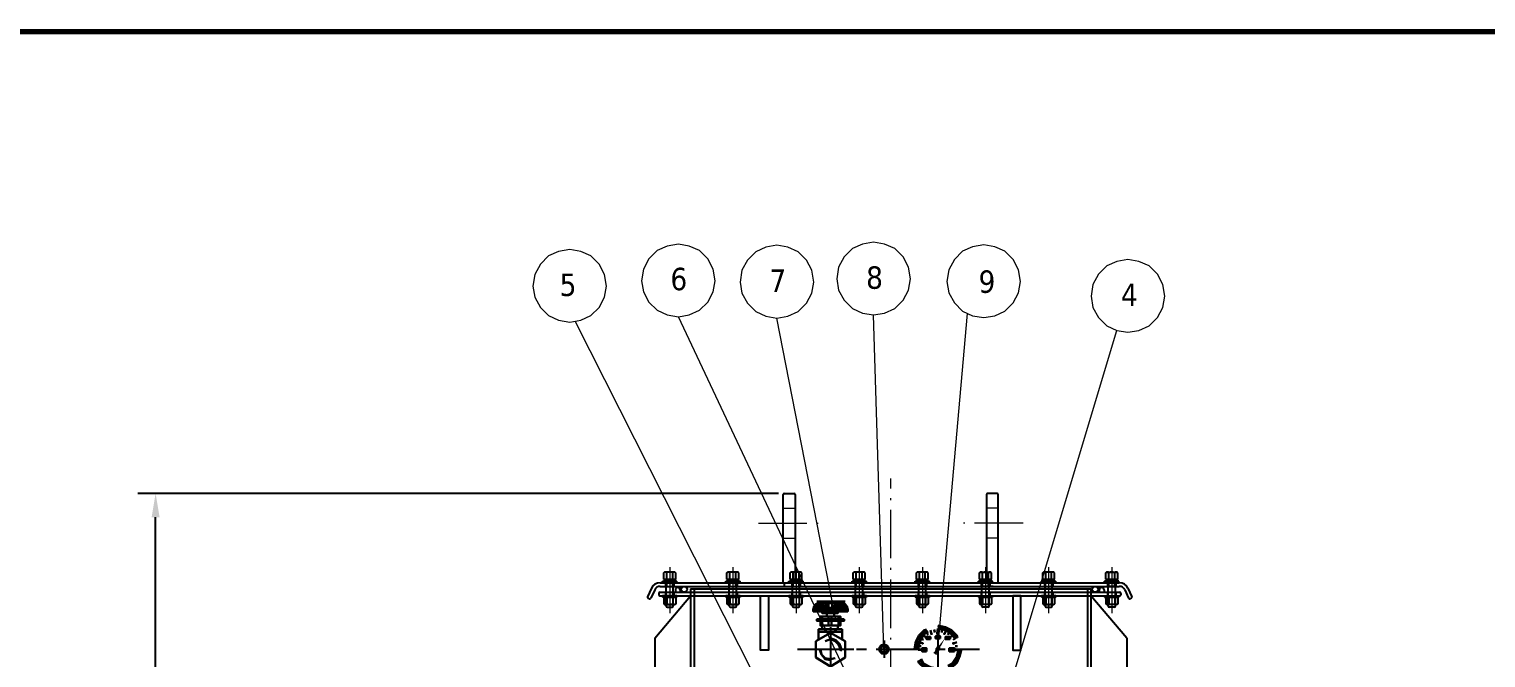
# Model space of a CAD drawing. Header units: millimetres. Extents: x 58520 to 122350, y -311274 to -166540.
# Drawn here: x 62774 to 65219, y -167837 to -166782 of the extents above; entities that cross this region are included whole.
import ezdxf

# ---------------------------------------------------------------- set-up
doc = ezdxf.new("R2010")
doc.units = ezdxf.units.MM
doc.header["$LTSCALE"] = 13
for name, pattern in [('4 点画线', [9, 6.25, -1.25, 0.25, -1.25]), ('ACAD_ISO03W100', [1.18, 0.47, -0.71]), ('CENTERX2', [101.6, 63.5, -12.7, 12.7, -12.7])]:
    doc.linetypes.add(name, pattern=pattern)
for name, color, linetype in [('1', 4, 'Continuous'), ('2', 3, 'Continuous'), ('粗实线', 4, 'Continuous')]:
    doc.layers.add(name, color=color, linetype=linetype)
doc.layers.add('标注、文本', color=3, linetype='Continuous', lineweight=25)
doc.layers.add('铁心', color=3, linetype='Continuous', lineweight=0)
doc.styles.get("Standard").update_dxf_attribs({"font": 'gbenor.shx', "bigfont": 'gbcbig.shx'})
doc.styles.add('Tahoma$001', font='tahoma.ttf', dxfattribs={"height": 2.159784})
doc.dimstyles.new('1-15', dxfattribs={"dimscale": 20, "dimtxt": 3.5, "dimasz": 2, "dimexe": 1.5, "dimexo": 0.5, "dimgap": 0.5, "dimtad": 1, "dimtoh": 1, "dimdec": 1, "dimdsep": 46, "dimtxsty": 'Standard', "dimcen": 2.5, "dimclrd": 3, "dimclre": 3, "dimclrt": 3, "dimadec": 0, "dimazin": 2, "dimtfac": 1, "dimtdec": 1, "dimtmove": 0, "dimatfit": 2, "dimfxl": 1, "dimarcsym": 0})

# ---------------------------------------------------------------- blocks, each defined once
blk = doc.blocks.new('A$C27D37FBA')
at = {"layer": '1', "color": 1, "linetype": 'CENTERX2', "lineweight": -3, "ltscale": 0.1}
for p, q in [((43.3, 74.3), (43.3, 0)), ((0, 37.2), (86.6, 37.2))]:
    blk.add_line(p, q, dxfattribs=at)
at = {"layer": '粗实线', "lineweight": 30}
for points in [[(72.3, 103.5), (72.3, 100.4), (14.3, 100.4), (14.3, 103.5)], [(61.6, 103.5), (72.3, 103.5), (72.3, 100.4), (14.3, 100.4), (14.3, 103.5), (25, 103.5)], [(21.9, 114.1), (18.9, 112.6), (15.8, 109.6)], [(21.9, 112.6), (18.9, 111.1), (15.8, 109.6)], [(21.9, 111.1), (20.4, 109.6), (18.9, 108)], [(21.9, 109.6), (20.4, 109.6), (18.9, 108)], [(34.1, 114.1), (31.1, 114.1), (26.5, 111.1), (25, 106.5)], [(31.1, 111.1), (29.5, 109.6), (28, 106.5)], [(31.1, 109.6), (29.5, 109.6), (28, 106.5)], [(28, 100.4), (28, 106.5), (28, 103.5)], [(28, 103.5), (58.5, 103.5)], [(34.1, 106.5), (34.1, 109.6), (32.6, 111.1)], [(34.1, 106.5), (32.6, 109.6)], [(37.2, 106.5), (35.7, 112.6), (34.1, 114.1)], [(34.1, 109.6), (34.1, 111.1)], [(49.4, 106.5), (50.9, 112.6), (50.9, 114.1)], [(54, 111.1), (52.4, 111.1), (52.4, 109.6), (52.4, 106.5)], [(54, 109.6), (52.4, 109.6)], [(61.6, 106.5), (58.5, 111.1), (54, 114.1)], [(58.5, 106.5), (57, 109.6), (54, 111.1)], [(58.5, 106.5), (57, 109.6), (54, 109.6)], [(58.5, 100.4), (58.5, 106.5), (58.5, 103.5)], [(70.8, 109.6), (67.7, 112.6), (64.7, 114.1)], [(69.2, 109.6), (67.7, 111.1), (64.7, 112.6)], [(67.7, 108), (66.2, 109.6), (64.7, 111.1)], [(67.7, 108), (66.2, 109.6), (64.7, 109.6)], [(26.5, 87.5), (26.5, 92.1), (60.1, 92.1), (60.1, 87.5)], [(60.1, 84.5), (60.1, 76.9), (26.5, 76.9), (26.5, 84.5)], [(60.1, 37.2), (57, 44.8), (50.9, 50.9), (43.3, 54), (34.1, 50.9)], [(60.1, 34.1), (61.6, 37.2), (58.5, 46.3), (52.4, 52.4), (43.3, 55.5)], [(25, 37.2), (28, 28), (34.1, 20.4), (43.3, 18.9), (44.8, 18.9)], [(26.5, 37.2), (28, 28), (34.1, 21.9), (43.3, 20.4), (50.9, 21.9)], [(60.1, 37.2), (60.1, 38.7)]]:
    blk.add_lwpolyline(points, dxfattribs=at)
for points in [[(55.5, 100.4), (55.5, 97.4), (29.5, 97.4), (29.5, 100.4)], [(66.2, 87.5), (66.2, 86), (20.4, 86), (20.4, 87.5)], [(66.2, 86), (66.2, 84.5), (20.4, 84.5), (20.4, 86)], [(55.5, 76.9), (55.5, 70.7), (29.5, 70.7), (29.5, 76.9)], [(49.4, 97.4), (49.4, 92.1), (37.2, 92.1), (37.2, 97.4)], [(18.9, 50.9), (18.9, 23.4), (43.3, 8.2), (67.7, 23.4), (67.7, 50.9), (43.3, 64.6)], [(63.1, 70.7), (63.1, 66.2), (23.4, 66.2), (23.4, 70.7)]]:
    blk.add_lwpolyline(points, close=True, dxfattribs=at)
for points in [[(14.3, 103.5), (14.3, 103.5), (15.8, 109.6), (15.8, 109.6)], [(14.3, 103.5), (14.3, 103.5), (15.8, 109.6), (15.8, 109.6)], [(15.8, 103.5), (15.8, 103.5), (18.9, 108), (18.9, 108)], [(17.3, 103.5), (17.3, 103.5), (18.9, 108), (18.9, 108)], [(25, 103.5), (25, 103.5), (17.3, 103.5), (17.3, 103.5)], [(18.9, 106.5), (18.9, 106.5), (25, 106.5), (25, 106.5)], [(20.4, 117.2), (20.4, 117.2), (67.7, 117.2), (67.7, 117.2)], [(21.9, 114.1), (21.9, 114.1), (64.7, 114.1), (64.7, 114.1)], [(21.9, 112.6), (21.9, 112.6), (28, 112.6), (28, 112.6)], [(21.9, 111.1), (21.9, 111.1), (26.5, 111.1), (26.5, 111.1)], [(21.9, 109.6), (21.9, 109.6), (26.5, 109.6), (26.5, 109.6)], [(25, 106.5), (25, 106.5), (25, 100.4), (25, 100.4)], [(25, 103.5), (25, 103.5), (28, 103.5), (28, 103.5)], [(28, 106.5), (28, 106.5), (58.5, 106.5), (58.5, 106.5)], [(58.5, 103.5), (58.5, 103.5), (28, 103.5), (28, 103.5)], [(31.1, 111.1), (31.1, 111.1), (32.6, 111.1), (32.6, 111.1)], [(31.1, 109.6), (31.1, 109.6), (32.6, 109.6), (32.6, 109.6)], [(40.2, 114.1), (40.2, 114.1), (40.2, 100.4), (40.2, 100.4)], [(46.3, 114.1), (46.3, 114.1), (46.3, 100.4), (46.3, 100.4)], [(54, 114.1), (54, 114.1), (50.9, 114.1), (50.9, 114.1)], [(50.9, 112.6), (50.9, 112.6), (50.9, 114.1), (50.9, 114.1)], [(52.4, 109.6), (52.4, 109.6), (50.9, 106.5), (50.9, 106.5)], [(54, 111.1), (54, 111.1), (54, 112.6), (54, 112.6)], [(54, 109.6), (54, 109.6), (54, 111.1), (54, 111.1)], [(64.7, 112.6), (64.7, 112.6), (57, 112.6), (57, 112.6)], [(64.7, 111.1), (64.7, 111.1), (60.1, 111.1), (60.1, 111.1)], [(64.7, 109.6), (64.7, 109.6), (60.1, 109.6), (60.1, 109.6)], [(61.6, 106.5), (61.6, 106.5), (67.7, 106.5), (67.7, 106.5)], [(67.7, 106.5), (67.7, 106.5), (61.6, 106.5), (61.6, 106.5)], [(61.6, 106.5), (61.6, 106.5), (61.6, 100.4), (61.6, 100.4)], [(72.3, 103.5), (72.3, 103.5), (61.6, 103.5), (61.6, 103.5)], [(61.6, 103.5), (61.6, 103.5), (69.2, 103.5), (69.2, 103.5)], [(69.2, 103.5), (69.2, 103.5), (67.7, 108), (67.7, 108)], [(69.2, 103.5), (69.2, 103.5), (67.7, 108), (67.7, 108)], [(72.3, 103.5), (72.3, 103.5), (69.2, 109.6), (69.2, 109.6)], [(72.3, 103.5), (72.3, 103.5), (70.8, 109.6), (70.8, 109.6)], [(72.3, 100.4), (72.3, 100.4), (72.3, 103.5), (72.3, 103.5)], [(29.5, 92.1), (29.5, 92.1), (29.5, 87.5), (29.5, 87.5)], [(29.5, 84.5), (29.5, 84.5), (29.5, 76.9), (29.5, 76.9)], [(40.2, 92.1), (40.2, 92.1), (40.2, 87.5), (40.2, 87.5)], [(40.2, 84.5), (40.2, 84.5), (40.2, 76.9), (40.2, 76.9)], [(44.8, 92.1), (44.8, 92.1), (44.8, 87.5), (44.8, 87.5)], [(44.8, 84.5), (44.8, 84.5), (44.8, 76.9), (44.8, 76.9)], [(57, 92.1), (57, 92.1), (57, 87.5), (57, 87.5)], [(57, 84.5), (57, 84.5), (57, 76.9), (57, 76.9)], [(23.4, 66.2), (23.4, 66.2), (23.4, 54), (23.4, 54)], [(34.1, 70.7), (34.1, 70.7), (34.1, 66.2), (34.1, 66.2)], [(35.7, 70.7), (35.7, 70.7), (35.7, 66.2), (35.7, 66.2)], [(50.9, 70.7), (50.9, 70.7), (50.9, 66.2), (50.9, 66.2)], [(52.4, 70.7), (52.4, 70.7), (52.4, 66.2), (52.4, 66.2)], [(63.1, 66.2), (63.1, 66.2), (63.1, 54), (63.1, 54)]]:
    blk.add_open_spline(points, degree=3, dxfattribs=at)
blk = doc.blocks.new('A$C611D0E0A')
at = {"layer": '粗实线', "lineweight": 30}
h = blk.add_hatch(color=256, dxfattribs=at)
h.dxf.hatch_style = 2
h.paths.add_polyline_path([(0.423, 1.651), (0.466, 1.651), (0.466, 1.609)])
h = blk.add_hatch(color=256, dxfattribs=at)
h.dxf.hatch_style = 2
h.paths.add_polyline_path([(0.593, 1.99), (0.635, 1.99), (0.635, 1.947)])
h = blk.add_hatch(color=256, dxfattribs=at)
h.dxf.hatch_style = 2
h.paths.add_polyline_path([(0.635, 1.863), (0.889, 1.863), (0.889, 1.99), (0.635, 1.99)])
h = blk.add_hatch(color=256, dxfattribs=at)
h.dxf.hatch_style = 2
h.paths.add_polyline_path([(0.931, 2.201), (0.931, 2.159), (0.974, 2.159)])
h = blk.add_hatch(color=256, dxfattribs=at)
h.dxf.hatch_style = 2
h.paths.add_polyline_path([(0.931, 1.905), (1.143, 1.482), (1.27, 1.482)])
h = blk.add_hatch(color=256, dxfattribs=at)
h.dxf.hatch_style = 2
h.paths.add_polyline_path([(1.185, 1.905), (1.439, 1.905), (1.439, 2.032), (1.185, 2.032)])
h = blk.add_hatch(color=256, dxfattribs=at)
h.dxf.hatch_style = 2
h.paths.add_polyline_path([(1.693, 2.201), (1.651, 2.159), (1.693, 2.159)])
h = blk.add_hatch(color=256, dxfattribs=at)
h.dxf.hatch_style = 2
h.paths.add_polyline_path([(1.736, 1.863), (1.947, 1.863), (1.947, 1.99), (1.736, 1.99)])
h = blk.add_hatch(color=256, dxfattribs=at)
h.dxf.hatch_style = 2
h.paths.add_polyline_path([(1.99, 1.99), (1.947, 1.947), (1.99, 1.947)])
h = blk.add_hatch(color=256, dxfattribs=at)
h.dxf.hatch_style = 2
h.paths.add_polyline_path([(1.99, 1.99), (2.032, 1.99), (1.99, 1.947)])
h = blk.add_hatch(color=256, dxfattribs=at)
h.dxf.hatch_style = 2
h.paths.add_polyline_path([(2.159, 1.651), (2.201, 1.651), (2.159, 1.609)])
h = blk.add_hatch(color=256, dxfattribs=at)
h.dxf.hatch_style = 2
h.paths.add_polyline_path([(0.381, 1.185), (0.677, 1.185), (0.677, 1.355), (0.381, 1.355)])
h = blk.add_hatch(color=256, dxfattribs=at)
h.dxf.hatch_style = 2
h.paths.add_polyline_path([(1.143, 1.482), (1.185, 1.439), (1.397, 1.439)])
h = blk.add_hatch(color=256, dxfattribs=at)
h.dxf.hatch_style = 2
h.paths.add_polyline_path([(1.143, 1.482), (1.27, 1.482), (1.397, 1.439)])
h = blk.add_hatch(color=256, dxfattribs=at)
h.dxf.hatch_style = 2
h.paths.add_polyline_path([(1.185, 1.355), (1.143, 1.312), (1.439, 1.312)])
h = blk.add_hatch(color=256, dxfattribs=at)
h.dxf.hatch_style = 2
h.paths.add_polyline_path([(1.143, 1.312), (1.185, 1.27), (1.439, 1.27)])
h = blk.add_hatch(color=256, dxfattribs=at)
h.dxf.hatch_style = 2
h.paths.add_polyline_path([(1.143, 1.312), (1.439, 1.312), (1.439, 1.27)])
h = blk.add_hatch(color=256, dxfattribs=at)
h.dxf.hatch_style = 2
h.paths.add_polyline_path([(1.185, 1.439), (1.185, 1.397), (1.397, 1.397)])
h = blk.add_hatch(color=256, dxfattribs=at)
h.dxf.hatch_style = 2
h.paths.add_polyline_path([(1.185, 1.439), (1.397, 1.439), (1.397, 1.397)])
h = blk.add_hatch(color=256, dxfattribs=at)
h.dxf.hatch_style = 2
h.paths.add_polyline_path([(1.185, 1.397), (1.185, 1.355), (1.439, 1.355)])
h = blk.add_hatch(color=256, dxfattribs=at)
h.dxf.hatch_style = 2
h.paths.add_polyline_path([(1.185, 1.397), (1.397, 1.397), (1.439, 1.355)])
h = blk.add_hatch(color=256, dxfattribs=at)
h.dxf.hatch_style = 2
h.paths.add_polyline_path([(1.185, 1.355), (1.439, 1.355), (1.439, 1.312)])
h = blk.add_hatch(color=256, dxfattribs=at)
h.dxf.hatch_style = 2
h.paths.add_polyline_path([(1.185, 1.27), (1.228, 1.228), (1.482, 1.228)])
h = blk.add_hatch(color=256, dxfattribs=at)
h.dxf.hatch_style = 2
h.paths.add_polyline_path([(1.185, 1.27), (1.439, 1.27), (1.482, 1.228)])
h = blk.add_hatch(color=256, dxfattribs=at)
h.dxf.hatch_style = 2
h.paths.add_polyline_path([(1.228, 1.228), (1.312, 1.185), (1.482, 1.185)])
h = blk.add_hatch(color=256, dxfattribs=at)
h.dxf.hatch_style = 2
h.paths.add_polyline_path([(1.228, 1.228), (1.482, 1.228), (1.482, 1.185)])
h = blk.add_hatch(color=256, dxfattribs=at)
h.dxf.hatch_style = 2
h.paths.add_polyline_path([(1.312, 1.185), (1.355, 1.101), (1.566, 1.101)])
h = blk.add_hatch(color=256, dxfattribs=at)
h.dxf.hatch_style = 2
h.paths.add_polyline_path([(1.312, 1.185), (1.482, 1.185), (1.566, 1.101)])
h = blk.add_hatch(color=256, dxfattribs=at)
h.dxf.hatch_style = 2
h.paths.add_polyline_path([(1.355, 1.101), (1.566, 1.101), (1.397, 0.974)])
h = blk.add_hatch(color=256, dxfattribs=at)
h.dxf.hatch_style = 2
h.paths.add_polyline_path([(1.947, 1.185), (2.201, 1.185), (2.201, 1.355), (1.947, 1.355)])
for points in [[(1.312, 2.625), (0.889, 2.54), (0.55, 2.371), (0.254, 2.074), (0.212, 1.947)], [(1.312, 2.54), (0.847, 2.455), (0.423, 2.201), (0.254, 1.905)], [(1.312, 2.455), (0.889, 2.371), (0.508, 2.117), (0.339, 1.863)], [(2.413, 1.312), (2.328, 1.736), (2.117, 2.117), (1.863, 2.286)], [(2.54, 1.312), (2.455, 1.778), (2.159, 2.201), (1.905, 2.371)], [(2.625, 1.312), (2.54, 1.736), (2.371, 2.074), (2.074, 2.371), (1.947, 2.413)], [(0, 1.312), (0.085, 0.931), (0.254, 0.55), (0.55, 0.254), (0.677, 0.212)], [(0.085, 1.312), (0.169, 0.847), (0.423, 0.466), (0.72, 0.296)], [(0.169, 1.312), (0.254, 0.889), (0.508, 0.508), (0.762, 0.381)], [(2.54, 1.312), (2.54, 1.355)], [(2.625, 1.312), (2.625, 1.355)], [(1.312, 0.212), (1.736, 0.296), (2.117, 0.508), (2.244, 0.762)], [(1.312, 0.085), (1.778, 0.169), (2.159, 0.466), (2.328, 0.72)], [(1.312, 0), (1.693, 0.085), (2.074, 0.254), (2.371, 0.55), (2.413, 0.677)]]:
    blk.add_lwpolyline(points, dxfattribs=at)
for points in [[(0.381, 1.651), (0.466, 1.609), (0.466, 1.651), (0.423, 1.651)], [(0.593, 1.99), (0.635, 1.947)], [(0.635, 1.863), (0.889, 1.863), (0.889, 1.99), (0.635, 1.99)], [(0.931, 2.201), (0.974, 2.159), (0.931, 2.159)], [(1.185, 1.905), (1.439, 1.905), (1.439, 2.032), (1.185, 2.032)], [(1.397, 2.328), (1.228, 2.328)], [(1.312, 2.244), (1.312, 2.201), (1.312, 2.159), (1.355, 2.159), (1.355, 2.201), (1.355, 2.244)], [(1.693, 2.201), (1.693, 2.159), (1.651, 2.159)], [(1.693, 2.201), (1.651, 2.159), (1.693, 2.159)], [(1.736, 1.863), (1.947, 1.863), (1.947, 1.99), (1.736, 1.99)], [(2.032, 1.99), (1.99, 1.947), (1.947, 1.947), (1.99, 1.99)], [(1.99, 1.99), (1.947, 1.947), (1.99, 1.947), (2.032, 1.99)], [(2.201, 1.651), (2.159, 1.609), (2.159, 1.651)], [(2.201, 1.651), (2.159, 1.609), (2.159, 1.651)], [(0.339, 1.27), (0.381, 1.27)], [(0.381, 1.185), (0.677, 1.185), (0.677, 1.355), (0.381, 1.355)], [(1.947, 1.185), (2.201, 1.185), (2.201, 1.355), (1.947, 1.355)], [(2.286, 1.27), (2.201, 1.27)], [(2.286, 1.27), (2.201, 1.27)]]:
    blk.add_lwpolyline(points, close=True, dxfattribs=at)
for points in [[(1.312, 2.455), (1.312, 2.455), (1.312, 2.286), (1.312, 2.286)], [(0.254, 1.693), (0.254, 1.693), (0.381, 1.651), (0.381, 1.651)], [(0.339, 1.905), (0.339, 1.905), (0.466, 1.82), (0.466, 1.82)], [(0.508, 2.074), (0.508, 2.074), (0.593, 1.99), (0.593, 1.99)], [(0.677, 2.244), (0.677, 2.244), (0.762, 2.117), (0.762, 2.117)], [(0.847, 2.371), (0.847, 2.371), (0.931, 2.201), (0.931, 2.201)], [(1.101, 2.413), (1.101, 2.413), (1.101, 2.244), (1.101, 2.244)], [(1.524, 2.413), (1.524, 2.413), (1.482, 2.244), (1.482, 2.244)], [(1.736, 2.371), (1.736, 2.371), (1.693, 2.201), (1.693, 2.201)], [(1.947, 2.244), (1.947, 2.244), (1.863, 2.117), (1.863, 2.117)], [(2.117, 2.074), (2.117, 2.074), (1.99, 1.99), (1.99, 1.99)], [(2.244, 1.905), (2.244, 1.905), (2.117, 1.82), (2.117, 1.82)], [(2.371, 1.693), (2.371, 1.693), (2.201, 1.651), (2.201, 1.651)], [(0.169, 1.27), (0.169, 1.27), (0.339, 1.27), (0.339, 1.27)], [(0.212, 1.482), (0.212, 1.482), (0.339, 1.482), (0.339, 1.482)], [(2.413, 1.482), (2.413, 1.482), (2.244, 1.482), (2.244, 1.482)], [(2.413, 1.27), (2.413, 1.27), (2.286, 1.27), (2.286, 1.27)], [(2.413, 1.312), (2.413, 1.312), (2.413, 1.355), (2.413, 1.355)]]:
    blk.add_open_spline(points, degree=3, dxfattribs=at)
blk = doc.blocks.new('*D728')
at = {"layer": 'Defpoints', "color": 0, "transparency": 16777216}
for p in [(62986.5, -167561), (64042.1, -167561), (64020.6, -169469)]:
    blk.add_point(p, dxfattribs=at)
at = {"layer": '标注、文本', "color": 3, "lineweight": -2, "transparency": 16777216}
for p, q in [((64032.1, -167561), (62956.5, -167561)), ((62986.5, -169429), (62986.5, -167601)), ((64010.6, -169469), (62956.5, -169469))]:
    blk.add_line(p, q, dxfattribs=at)
at = {"layer": '标注、文本', "color": 3, "transparency": 16777216}
for points in [[(62979.9, -167601), (62993.2, -167601), (62986.5, -167561)], [(62979.9, -169429), (62993.2, -169429), (62986.5, -169469)]]:
    blk.add_solid(points, dxfattribs=at)
at = {"layer": '标注、文本', "color": 3, "transparency": 16777216, "insert": (62941.5, -168515), "char_height": 70, "attachment_point": 5, "rotation": 90}
blk.add_mtext('1908', dxfattribs=at)

msp = doc.modelspace()

# ---------------------------------------------------------------- linework, layer by layer
at = {"layer": '1'}
for p, q in [((64040.06, -167711), (64040.06, -167563)), ((64042.06, -167561), (64058.06, -167561)), ((64060.06, -167563), (64060.06, -167711)), ((64381.06, -167563), (64381.06, -167711)), ((64399.06, -167561), (64383.06, -167561)), ((64401.06, -167711), (64401.06, -167563)), ((63833.33, -167711), (64604.19, -167711)), ((63833.33, -167717), (64604.19, -167717)), ((63836.93, -167717), (63855.56, -167717)), ((63837.56, -167711), (63837.56, -167708.5)), ((63837.56, -167708.5), (63861.56, -167708.5)), ((63837.56, -167711), (63861.56, -167711)), ((63839.64, -167694.07), (63840.97, -167693.3)), ((63839.64, -167704.73), (63839.64, -167694.07)), ((63839.64, -167704.73), (63840.97, -167705.5)), ((63840.56, -167708.5), (63840.56, -167705.5)), ((63840.56, -167705.5), (63858.56, -167705.5)), ((63840.56, -167708.5), (63858.56, -167708.5)), ((63858.16, -167693.3), (63840.97, -167693.3)), ((63858.16, -167705.5), (63840.97, -167705.5)), ((63843.56, -167717), (63843.56, -167711)), ((63843.56, -167750.2), (63843.56, -167717)), ((63844.6, -167704.73), (63844.6, -167694.07)), ((63849.56, -167708.5), (63847.86, -167705.5)), ((63851.26, -167708.5), (63849.56, -167705.5)), ((63854.53, -167704.73), (63854.53, -167694.07)), ((63855.56, -167717), (63855.56, -167711)), ((63855.56, -167750.2), (63855.56, -167717)), ((63859.49, -167694.07), (63858.16, -167693.3)), ((63859.49, -167704.73), (63858.16, -167705.5)), ((63858.56, -167708.5), (63858.56, -167705.5)), ((63859.49, -167704.73), (63859.49, -167694.07)), ((63861.56, -167711), (63861.56, -167708.5)), ((63942.93, -167717), (63961.56, -167717)), ((63943.56, -167711), (63943.56, -167708.5)), ((63943.56, -167708.5), (63967.56, -167708.5)), ((63943.56, -167711), (63967.56, -167711)), ((63945.64, -167694.07), (63946.97, -167693.3)), ((63945.64, -167704.73), (63945.64, -167694.07)), ((63945.64, -167704.73), (63946.97, -167705.5)), ((63946.56, -167708.5), (63946.56, -167705.5)), ((63946.56, -167705.5), (63964.56, -167705.5)), ((63946.56, -167708.5), (63964.56, -167708.5)), ((63964.16, -167693.3), (63946.97, -167693.3)), ((63964.16, -167705.5), (63946.97, -167705.5)), ((63949.56, -167717), (63949.56, -167711)), ((63949.56, -167750.2), (63949.56, -167717)), ((63950.6, -167704.73), (63950.6, -167694.07)), ((63955.56, -167708.5), (63953.86, -167705.5)), ((63957.26, -167708.5), (63955.56, -167705.5)), ((63960.53, -167704.73), (63960.53, -167694.07)), ((63961.56, -167717), (63961.56, -167711)), ((63961.56, -167750.2), (63961.56, -167717)), ((63965.49, -167694.07), (63964.16, -167693.3)), ((63965.49, -167704.73), (63964.16, -167705.5)), ((63964.56, -167708.5), (63964.56, -167705.5)), ((63965.49, -167704.73), (63965.49, -167694.07)), ((63967.56, -167711), (63967.56, -167708.5)), ((64048.93, -167717), (64067.56, -167717)), ((64049.56, -167711), (64049.56, -167708.5)), ((64049.56, -167708.5), (64073.56, -167708.5)), ((64049.56, -167711), (64073.56, -167711)), ((64051.64, -167694.07), (64052.97, -167693.3)), ((64051.64, -167704.73), (64051.64, -167694.07)), ((64051.64, -167704.73), (64052.97, -167705.5)), ((64052.56, -167708.5), (64052.56, -167705.5)), ((64052.56, -167705.5), (64070.56, -167705.5)), ((64052.56, -167708.5), (64070.56, -167708.5)), ((64070.16, -167693.3), (64052.97, -167693.3)), ((64070.16, -167705.5), (64052.97, -167705.5)), ((64055.56, -167717), (64055.56, -167711)), ((64055.56, -167750.2), (64055.56, -167717)), ((64056.6, -167704.73), (64056.6, -167694.07)), ((64061.56, -167708.5), (64059.86, -167705.5)), ((64063.26, -167708.5), (64061.56, -167705.5)), ((64066.53, -167704.73), (64066.53, -167694.07)), ((64067.56, -167717), (64067.56, -167711)), ((64067.56, -167750.2), (64067.56, -167717)), ((64071.49, -167694.07), (64070.16, -167693.3)), ((64071.49, -167704.73), (64070.16, -167705.5)), ((64070.56, -167708.5), (64070.56, -167705.5)), ((64071.49, -167704.73), (64071.49, -167694.07)), ((64073.56, -167711), (64073.56, -167708.5)), ((64154.93, -167717), (64173.56, -167717)), ((64155.56, -167711), (64155.56, -167708.5)), ((64155.56, -167708.5), (64179.56, -167708.5)), ((64155.56, -167711), (64179.56, -167711)), ((64157.64, -167694.07), (64158.97, -167693.3)), ((64157.64, -167704.73), (64157.64, -167694.07)), ((64157.64, -167704.73), (64158.97, -167705.5)), ((64158.56, -167708.5), (64158.56, -167705.5)), ((64158.56, -167705.5), (64176.56, -167705.5)), ((64158.56, -167708.5), (64176.56, -167708.5)), ((64176.16, -167693.3), (64158.97, -167693.3)), ((64176.16, -167705.5), (64158.97, -167705.5)), ((64161.56, -167717), (64161.56, -167711)), ((64161.56, -167750.2), (64161.56, -167717)), ((64162.6, -167704.73), (64162.6, -167694.07)), ((64167.56, -167708.5), (64165.86, -167705.5)), ((64169.26, -167708.5), (64167.56, -167705.5)), ((64172.53, -167704.73), (64172.53, -167694.07)), ((64173.56, -167717), (64173.56, -167711)), ((64173.56, -167750.2), (64173.56, -167717)), ((64177.49, -167694.07), (64176.16, -167693.3)), ((64177.49, -167704.73), (64176.16, -167705.5)), ((64176.56, -167708.5), (64176.56, -167705.5)), ((64177.49, -167704.73), (64177.49, -167694.07)), ((64179.56, -167711), (64179.56, -167708.5)), ((64260.93, -167717), (64279.56, -167717)), ((64261.56, -167711), (64261.56, -167708.5)), ((64261.56, -167708.5), (64285.56, -167708.5)), ((64261.56, -167711), (64285.56, -167711)), ((64263.64, -167694.07), (64264.97, -167693.3)), ((64263.64, -167704.73), (64263.64, -167694.07)), ((64263.64, -167704.73), (64264.97, -167705.5)), ((64264.56, -167708.5), (64264.56, -167705.5)), ((64264.56, -167705.5), (64282.56, -167705.5)), ((64264.56, -167708.5), (64282.56, -167708.5)), ((64282.16, -167693.3), (64264.97, -167693.3)), ((64282.16, -167705.5), (64264.97, -167705.5)), ((64267.56, -167717), (64267.56, -167711)), ((64267.56, -167750.2), (64267.56, -167717)), ((64268.6, -167704.73), (64268.6, -167694.07)), ((64273.56, -167708.5), (64271.86, -167705.5)), ((64275.26, -167708.5), (64273.56, -167705.5)), ((64278.53, -167704.73), (64278.53, -167694.07)), ((64279.56, -167717), (64279.56, -167711)), ((64279.56, -167750.2), (64279.56, -167717)), ((64283.49, -167694.07), (64282.16, -167693.3)), ((64283.49, -167704.73), (64282.16, -167705.5)), ((64282.56, -167708.5), (64282.56, -167705.5)), ((64283.49, -167704.73), (64283.49, -167694.07)), ((64285.56, -167711), (64285.56, -167708.5)), ((64367.56, -167711), (64367.56, -167708.5)), ((64391.56, -167708.5), (64367.56, -167708.5)), ((64391.56, -167711), (64367.56, -167711)), ((64369.64, -167694.07), (64370.97, -167693.3)), ((64369.64, -167704.73), (64369.64, -167694.07)), ((64369.64, -167704.73), (64370.97, -167705.5)), ((64370.56, -167708.5), (64370.56, -167705.5)), ((64388.56, -167705.5), (64370.56, -167705.5)), ((64388.56, -167708.5), (64370.56, -167708.5)), ((64370.97, -167693.3), (64388.16, -167693.3)), ((64370.97, -167705.5), (64388.16, -167705.5)), ((64373.56, -167717), (64373.56, -167711)), ((64392.19, -167717), (64373.56, -167717)), ((64373.56, -167750.2), (64373.56, -167717)), ((64374.6, -167704.73), (64374.6, -167694.07)), ((64377.86, -167708.5), (64379.56, -167705.5)), ((64379.56, -167708.5), (64381.26, -167705.5)), ((64384.53, -167704.73), (64384.53, -167694.07)), ((64385.56, -167717), (64385.56, -167711)), ((64385.56, -167750.2), (64385.56, -167717)), ((64389.49, -167694.07), (64388.16, -167693.3)), ((64389.49, -167704.73), (64388.16, -167705.5)), ((64388.56, -167708.5), (64388.56, -167705.5)), ((64389.49, -167704.73), (64389.49, -167694.07)), ((64391.56, -167711), (64391.56, -167708.5)), ((64472.93, -167717), (64491.56, -167717)), ((64473.56, -167711), (64473.56, -167708.5)), ((64473.56, -167708.5), (64497.56, -167708.5)), ((64473.56, -167711), (64497.56, -167711)), ((64475.64, -167694.07), (64476.97, -167693.3)), ((64475.64, -167704.73), (64475.64, -167694.07)), ((64475.64, -167704.73), (64476.97, -167705.5)), ((64476.56, -167708.5), (64476.56, -167705.5)), ((64476.56, -167705.5), (64494.56, -167705.5)), ((64476.56, -167708.5), (64494.56, -167708.5)), ((64494.16, -167693.3), (64476.97, -167693.3)), ((64494.16, -167705.5), (64476.97, -167705.5)), ((64479.56, -167717), (64479.56, -167711)), ((64479.56, -167750.2), (64479.56, -167717)), ((64480.6, -167704.73), (64480.6, -167694.07)), ((64485.56, -167708.5), (64483.86, -167705.5)), ((64487.26, -167708.5), (64485.56, -167705.5)), ((64490.53, -167704.73), (64490.53, -167694.07)), ((64491.56, -167717), (64491.56, -167711)), ((64491.56, -167750.2), (64491.56, -167717)), ((64495.49, -167694.07), (64494.16, -167693.3)), ((64495.49, -167704.73), (64494.16, -167705.5)), ((64494.56, -167708.5), (64494.56, -167705.5)), ((64495.49, -167704.73), (64495.49, -167694.07)), ((64497.56, -167711), (64497.56, -167708.5)), ((64579.56, -167711), (64579.56, -167708.5)), ((64603.56, -167708.5), (64579.56, -167708.5)), ((64603.56, -167711), (64579.56, -167711)), ((64581.64, -167694.07), (64582.97, -167693.3)), ((64581.64, -167704.73), (64581.64, -167694.07)), ((64581.64, -167704.73), (64582.97, -167705.5)), ((64582.56, -167708.5), (64582.56, -167705.5)), ((64600.56, -167705.5), (64582.56, -167705.5)), ((64600.56, -167708.5), (64582.56, -167708.5)), ((64582.97, -167693.3), (64600.16, -167693.3)), ((64582.97, -167705.5), (64600.16, -167705.5)), ((64585.56, -167717), (64585.56, -167711)), ((64597.56, -167717), (64585.56, -167717)), ((64585.56, -167750.2), (64585.56, -167717)), ((64586.6, -167704.73), (64586.6, -167694.07)), ((64589.86, -167708.5), (64591.56, -167705.5)), ((64591.56, -167708.5), (64593.26, -167705.5)), ((64596.53, -167704.73), (64596.53, -167694.07)), ((64597.56, -167717), (64597.56, -167711)), ((64597.56, -167750.2), (64597.56, -167717)), ((64601.49, -167694.07), (64600.16, -167693.3)), ((64601.49, -167704.73), (64600.16, -167705.5)), ((64600.56, -167708.5), (64600.56, -167705.5)), ((64601.49, -167704.73), (64601.49, -167694.07)), ((64603.56, -167711), (64603.56, -167708.5)), ((63818.83, -167720.24), (63812.23, -167734.41)), ((63813.19, -167737.06), (63815.01, -167737.91)), ((63824.27, -167722.78), (63817.67, -167736.94)), ((63824.56, -167804.11), (63884.56, -167733)), ((63830.96, -167729), (63830.96, -167731)), ((63832.96, -167727), (64604.56, -167727)), ((63832.96, -167733), (64604.56, -167733)), ((63833.33, -167727), (64604.19, -167727)), ((63861.56, -167733), (63837.56, -167733)), ((63837.56, -167733), (63837.56, -167735)), ((63861.56, -167735), (63837.56, -167735)), ((63839.64, -167735.77), (63840.97, -167735)), ((63839.64, -167735.77), (63839.64, -167746.43)), ((63840.97, -167735), (63858.16, -167735)), ((63844.6, -167735.77), (63844.6, -167746.43)), ((63854.53, -167735.77), (63854.53, -167746.43)), ((63859.49, -167735.77), (63858.16, -167735)), ((63859.49, -167735.77), (63859.49, -167746.43)), ((63861.56, -167733), (63861.56, -167735)), ((63884.56, -167721), (63884.56, -169454)), ((63884.56, -167721), (64556.56, -167721)), ((63890.56, -167721), (63890.56, -169389)), ((63967.56, -167733), (63943.56, -167733)), ((63943.56, -167733), (63943.56, -167735)), ((63967.56, -167735), (63943.56, -167735)), ((63945.64, -167735.77), (63946.97, -167735)), ((63945.64, -167735.77), (63945.64, -167746.43)), ((63946.97, -167735), (63964.16, -167735)), ((63950.6, -167735.77), (63950.6, -167746.43)), ((63960.53, -167735.77), (63960.53, -167746.43)), ((63965.49, -167735.77), (63964.16, -167735)), ((63965.49, -167735.77), (63965.49, -167746.43)), ((63967.56, -167733), (63967.56, -167735)), ((64073.56, -167733), (64049.56, -167733)), ((64049.56, -167733), (64049.56, -167735)), ((64073.56, -167735), (64049.56, -167735)), ((64051.64, -167735.77), (64052.97, -167735)), ((64051.64, -167735.77), (64051.64, -167746.43)), ((64052.97, -167735), (64070.16, -167735)), ((64056.6, -167735.77), (64056.6, -167746.43)), ((64066.53, -167735.77), (64066.53, -167746.43)), ((64071.49, -167735.77), (64070.16, -167735)), ((64071.49, -167735.77), (64071.49, -167746.43)), ((64073.56, -167733), (64073.56, -167735)), ((64179.56, -167733), (64155.56, -167733)), ((64155.56, -167733), (64155.56, -167735)), ((64179.56, -167735), (64155.56, -167735)), ((64157.64, -167735.77), (64158.97, -167735)), ((64157.64, -167735.77), (64157.64, -167746.43)), ((64158.97, -167735), (64176.16, -167735)), ((64162.6, -167735.77), (64162.6, -167746.43)), ((64172.53, -167735.77), (64172.53, -167746.43)), ((64177.49, -167735.77), (64176.16, -167735)), ((64177.49, -167735.77), (64177.49, -167746.43)), ((64179.56, -167733), (64179.56, -167735)), ((64285.56, -167733), (64261.56, -167733)), ((64261.56, -167733), (64261.56, -167735)), ((64285.56, -167735), (64261.56, -167735)), ((64263.64, -167735.77), (64264.97, -167735)), ((64263.64, -167735.77), (64263.64, -167746.43)), ((64264.97, -167735), (64282.16, -167735)), ((64268.6, -167735.77), (64268.6, -167746.43)), ((64278.53, -167735.77), (64278.53, -167746.43)), ((64283.49, -167735.77), (64282.16, -167735)), ((64283.49, -167735.77), (64283.49, -167746.43)), ((64285.56, -167733), (64285.56, -167735)), ((64367.56, -167733), (64391.56, -167733)), ((64367.56, -167733), (64367.56, -167735)), ((64367.56, -167735), (64391.56, -167735)), ((64369.64, -167735.77), (64370.97, -167735)), ((64369.64, -167735.77), (64369.64, -167746.43)), ((64388.16, -167735), (64370.97, -167735)), ((64374.6, -167735.77), (64374.6, -167746.43)), ((64384.53, -167735.77), (64384.53, -167746.43)), ((64389.49, -167735.77), (64388.16, -167735)), ((64389.49, -167735.77), (64389.49, -167746.43)), ((64391.56, -167733), (64391.56, -167735)), ((64497.56, -167733), (64473.56, -167733)), ((64473.56, -167733), (64473.56, -167735)), ((64497.56, -167735), (64473.56, -167735)), ((64475.64, -167735.77), (64476.97, -167735)), ((64475.64, -167735.77), (64475.64, -167746.43)), ((64476.97, -167735), (64494.16, -167735)), ((64480.6, -167735.77), (64480.6, -167746.43)), ((64490.53, -167735.77), (64490.53, -167746.43)), ((64495.49, -167735.77), (64494.16, -167735)), ((64495.49, -167735.77), (64495.49, -167746.43)), ((64497.56, -167733), (64497.56, -167735)), ((64550.56, -167721), (64550.56, -169389)), ((64556.56, -167721), (64556.56, -169454)), ((64616.56, -167804.11), (64556.56, -167733)), ((64579.56, -167733), (64603.56, -167733)), ((64579.56, -167733), (64579.56, -167735)), ((64579.56, -167735), (64603.56, -167735)), ((64581.64, -167735.77), (64582.97, -167735)), ((64581.64, -167735.77), (64581.64, -167746.43)), ((64600.16, -167735), (64582.97, -167735)), ((64586.6, -167735.77), (64586.6, -167746.43)), ((64596.53, -167735.77), (64596.53, -167746.43)), ((64601.49, -167735.77), (64600.16, -167735)), ((64601.49, -167735.77), (64601.49, -167746.43)), ((64603.56, -167733), (64603.56, -167735)), ((64613.26, -167722.78), (64619.86, -167736.94)), ((64618.69, -167720.24), (64625.3, -167734.41)), ((64624.33, -167737.06), (64622.52, -167737.91)), ((63839.64, -167746.43), (63840.97, -167747.2)), ((63840.97, -167747.2), (63858.16, -167747.2)), ((63845.56, -167752.2), (63853.56, -167752.2)), ((63859.49, -167746.43), (63858.16, -167747.2)), ((63945.64, -167746.43), (63946.97, -167747.2)), ((63946.97, -167747.2), (63964.16, -167747.2)), ((63951.56, -167752.2), (63959.56, -167752.2)), ((63965.49, -167746.43), (63964.16, -167747.2)), ((64051.64, -167746.43), (64052.97, -167747.2)), ((64052.97, -167747.2), (64070.16, -167747.2)), ((64057.56, -167752.2), (64065.56, -167752.2)), ((64071.49, -167746.43), (64070.16, -167747.2)), ((64157.64, -167746.43), (64158.97, -167747.2)), ((64158.97, -167747.2), (64176.16, -167747.2)), ((64163.56, -167752.2), (64171.56, -167752.2)), ((64177.49, -167746.43), (64176.16, -167747.2)), ((64263.64, -167746.43), (64264.97, -167747.2)), ((64264.97, -167747.2), (64282.16, -167747.2)), ((64269.56, -167752.2), (64277.56, -167752.2)), ((64283.49, -167746.43), (64282.16, -167747.2)), ((64369.64, -167746.43), (64370.97, -167747.2)), ((64388.16, -167747.2), (64370.97, -167747.2)), ((64383.56, -167752.2), (64375.56, -167752.2)), ((64389.49, -167746.43), (64388.16, -167747.2)), ((64475.64, -167746.43), (64476.97, -167747.2)), ((64476.97, -167747.2), (64494.16, -167747.2)), ((64481.56, -167752.2), (64489.56, -167752.2)), ((64495.49, -167746.43), (64494.16, -167747.2)), ((64581.64, -167746.43), (64582.97, -167747.2)), ((64600.16, -167747.2), (64582.97, -167747.2)), ((64595.56, -167752.2), (64587.56, -167752.2)), ((64601.49, -167746.43), (64600.16, -167747.2)), ((63824.56, -167804.11), (63824.56, -169259.78)), ((64616.56, -167804.11), (64616.56, -169259.78))]:
    msp.add_line(p, q, dxfattribs=at)
at = {"layer": '1', "color": 1, "linetype": 'CENTERX2', "lineweight": -3, "ltscale": 0.1}
for p, q in [((64299.33, -167788.78), (64299.33, -167856.09)), ((64209.33, -167807.96), (64209.33, -167836.9)), ((64064.21, -167822.43), (64369.62, -167822.43))]:
    msp.add_line(p, q, dxfattribs=at)
at = {"layer": '1', "const_width": 8.63}
msp.add_lwpolyline([(59160.93, -173594.86), (68633.25, -173594.86), (68633.25, -166786.63), (59160.93, -166786.63), (59160.93, -173594.86)], dxfattribs=at)
at = {"layer": '1'}
for points in [[(64002.06, -167733), (64015.56, -167733), (64015.56, -167824), (64002.06, -167824)], [(64439.07, -167733), (64425.56, -167733), (64425.56, -167824), (64439.07, -167824)]]:
    msp.add_lwpolyline(points, close=True, dxfattribs=at)
for centre, radius, start, end in [((64042.06, -167563), 2, 90, 180), ((64058.06, -167563), 2, 0, 90), ((64383.06, -167563), 2, 90, 180), ((64399.06, -167563), 2, 0, 90), ((63833.33, -167727), 16, 90, 155), ((63833.33, -167727), 10, 90, 155), ((63842.17, -167697.87), 4.57, 57.91444, 123.70456), ((63842.17, -167700.93), 4.57, 236.29544, 302.55875), ((63849.56, -167711.3), 18, 73.9966, 106.0034), ((63849.56, -167687.5), 18, 253.9966, 286.0034), ((63856.95, -167697.87), 4.57, 56.29544, 122.08556), ((63856.95, -167700.93), 4.57, 237.91444, 303.70456), ((63948.17, -167697.87), 4.57, 57.91444, 123.70456), ((63948.17, -167700.93), 4.57, 236.29544, 302.55875), ((63955.56, -167711.3), 18, 73.9966, 106.0034), ((63955.56, -167687.5), 18, 253.9966, 286.0034), ((63962.95, -167697.87), 4.57, 56.29544, 122.08556), ((63962.95, -167700.93), 4.57, 237.91444, 303.70456), ((64054.17, -167697.87), 4.57, 57.91444, 123.70456), ((64054.17, -167700.93), 4.57, 236.29544, 302.55875), ((64061.56, -167711.3), 18, 73.9966, 106.0034), ((64061.56, -167687.5), 18, 253.9966, 286.0034), ((64068.95, -167697.87), 4.57, 56.29544, 122.08556), ((64068.95, -167700.93), 4.57, 237.91444, 303.70456), ((64160.17, -167697.87), 4.57, 57.91444, 123.70456), ((64160.17, -167700.93), 4.57, 236.29544, 302.55875), ((64167.56, -167711.3), 18, 73.9966, 106.0034), ((64167.56, -167687.5), 18, 253.9966, 286.0034), ((64174.95, -167697.87), 4.57, 56.29544, 122.08556), ((64174.95, -167700.93), 4.57, 237.91444, 303.70456), ((64266.17, -167697.87), 4.57, 57.91444, 123.70456), ((64266.17, -167700.93), 4.57, 236.29544, 302.55875), ((64273.56, -167711.3), 18, 73.9966, 106.0034), ((64273.56, -167687.5), 18, 253.9966, 286.0034), ((64280.95, -167697.87), 4.57, 56.29544, 122.08556), ((64280.95, -167700.93), 4.57, 237.91444, 303.70456), ((64372.17, -167697.87), 4.57, 57.91444, 123.70456), ((64372.17, -167700.93), 4.57, 236.29544, 302.08556), ((64379.56, -167711.3), 18, 73.9966, 106.0034), ((64379.56, -167687.5), 18, 253.9966, 286.0034), ((64386.95, -167700.93), 4.57, 237.44125, 303.70456), ((64386.95, -167697.87), 4.57, 56.29544, 122.08556), ((64478.17, -167697.87), 4.57, 57.91444, 123.70456), ((64478.17, -167700.93), 4.57, 236.29544, 302.55875), ((64485.56, -167711.3), 18, 73.9966, 106.0034), ((64485.56, -167687.5), 18, 253.9966, 286.0034), ((64492.95, -167697.87), 4.57, 56.29544, 122.08556), ((64492.95, -167700.93), 4.57, 237.91444, 303.70456), ((64584.17, -167697.87), 4.57, 57.91444, 123.70456), ((64584.17, -167700.93), 4.57, 236.29544, 302.08556), ((64591.56, -167711.3), 18, 73.9966, 106.0034), ((64591.56, -167687.5), 18, 253.9966, 286.0034), ((64598.95, -167700.93), 4.57, 237.44125, 303.70456), ((64598.95, -167697.87), 4.57, 56.29544, 122.08556), ((64604.19, -167727), 16, 25, 90), ((64604.19, -167727), 10, 25, 90), ((63814.04, -167735.25), 2, 155, 245), ((63815.85, -167736.1), 2, 245, 335), ((63832.96, -167729), 2, 90, 180), ((63832.96, -167731), 2, 180, 270), ((63842.17, -167739.57), 4.57, 57.44125, 123.70456), ((63849.56, -167753), 18, 73.9966, 106.0034), ((63856.95, -167739.57), 4.57, 56.29544, 122.08556), ((63948.17, -167739.57), 4.57, 57.44125, 123.70456), ((63955.56, -167753), 18, 73.9966, 106.0034), ((63962.95, -167739.57), 4.57, 56.29544, 122.08556), ((64054.17, -167739.57), 4.57, 57.44125, 123.70456), ((64061.56, -167753), 18, 73.9966, 106.0034), ((64068.95, -167739.57), 4.57, 56.29544, 122.08556), ((64160.17, -167739.57), 4.57, 57.44125, 123.70456), ((64167.56, -167753), 18, 73.9966, 106.0034), ((64174.95, -167739.57), 4.57, 56.29544, 122.08556), ((64266.17, -167739.57), 4.57, 57.44125, 123.70456), ((64273.56, -167753), 18, 73.9966, 106.0034), ((64280.95, -167739.57), 4.57, 56.29544, 122.08556), ((64372.17, -167739.57), 4.57, 57.91444, 123.70456), ((64379.56, -167753), 18, 73.9966, 106.0034), ((64386.95, -167739.57), 4.57, 56.29544, 122.55875), ((64478.17, -167739.57), 4.57, 57.44125, 123.70456), ((64485.56, -167753), 18, 73.9966, 106.0034), ((64492.95, -167739.57), 4.57, 56.29544, 122.08556), ((64584.17, -167739.57), 4.57, 57.91444, 123.70456), ((64591.56, -167753), 18, 73.9966, 106.0034), ((64598.95, -167739.57), 4.57, 56.29544, 122.55875), ((64621.67, -167736.1), 2, 205, 295), ((64623.49, -167735.25), 2, 295, 25), ((63842.17, -167742.63), 4.57, 236.29544, 302.08556), ((63845.56, -167750.2), 2, 180, 270), ((63849.56, -167729.2), 18, 253.9966, 286.0034), ((63853.56, -167750.2), 2, 270, 0), ((63856.95, -167742.63), 4.57, 237.91444, 303.70456), ((63948.17, -167742.63), 4.57, 236.29544, 302.08556), ((63951.56, -167750.2), 2, 180, 270), ((63955.56, -167729.2), 18, 253.9966, 286.0034), ((63959.56, -167750.2), 2, 270, 0), ((63962.95, -167742.63), 4.57, 237.91444, 303.70456), ((64054.17, -167742.63), 4.57, 236.29544, 302.08556), ((64057.56, -167750.2), 2, 180, 270), ((64061.56, -167729.2), 18, 253.9966, 286.0034), ((64065.56, -167750.2), 2, 270, 0), ((64068.95, -167742.63), 4.57, 237.91444, 303.70456), ((64160.17, -167742.63), 4.57, 236.29544, 302.08556), ((64163.56, -167750.2), 2, 180, 270), ((64167.56, -167729.2), 18, 253.9966, 286.0034), ((64171.56, -167750.2), 2, 270, 0), ((64174.95, -167742.63), 4.57, 237.91444, 303.70456), ((64266.17, -167742.63), 4.57, 236.29544, 302.08556), ((64269.56, -167750.2), 2, 180, 270), ((64273.56, -167729.2), 18, 253.9966, 286.0034), ((64277.56, -167750.2), 2, 270, 0), ((64280.95, -167742.63), 4.57, 237.91444, 303.70456), ((64372.17, -167742.63), 4.57, 236.29544, 302.08556), ((64375.56, -167750.2), 2, 180, 270), ((64379.56, -167729.2), 18, 253.9966, 286.0034), ((64383.56, -167750.2), 2, 270, 0), ((64386.95, -167742.63), 4.57, 237.91444, 303.70456), ((64478.17, -167742.63), 4.57, 236.29544, 302.08556), ((64481.56, -167750.2), 2, 180, 270), ((64485.56, -167729.2), 18, 253.9966, 286.0034), ((64489.56, -167750.2), 2, 270, 0), ((64492.95, -167742.63), 4.57, 237.91444, 303.70456), ((64584.17, -167742.63), 4.57, 236.29544, 302.08556), ((64587.56, -167750.2), 2, 180, 270), ((64591.56, -167729.2), 18, 253.9966, 286.0034), ((64595.56, -167750.2), 2, 270, 0), ((64598.95, -167742.63), 4.57, 237.91444, 303.70456)]:
    msp.add_arc(centre, radius, start, end, dxfattribs=at)
at = {"layer": '2'}
for p, q in [((63844.46, -167717), (63844.46, -167711)), ((63854.66, -167717), (63854.66, -167711)), ((63950.46, -167717), (63950.46, -167711)), ((63960.66, -167717), (63960.66, -167711)), ((64056.46, -167717), (64056.46, -167711)), ((64066.66, -167717), (64066.66, -167711)), ((64162.46, -167717), (64162.46, -167711)), ((64172.66, -167717), (64172.66, -167711)), ((64268.46, -167717), (64268.46, -167711)), ((64278.66, -167717), (64278.66, -167711)), ((64374.46, -167717), (64374.46, -167711)), ((64384.66, -167717), (64384.66, -167711)), ((64480.46, -167717), (64480.46, -167711)), ((64490.66, -167717), (64490.66, -167711)), ((64586.46, -167717), (64586.46, -167711)), ((64596.66, -167717), (64596.66, -167711))]:
    msp.add_line(p, q, dxfattribs=at)
at = {"layer": '标注、文本', "color": 1, "linetype": '4 点画线', "lineweight": 20}
for p, q in [((64220.56, -169658.95), (64220.56, -167536.08)), ((64040.06, -167586), (64060.06, -167586)), ((64401.06, -167586), (64381.06, -167586)), ((63998.54, -167611), (64098.54, -167611)), ((64442.58, -167611), (64342.58, -167611)), ((64040.06, -167636), (64060.06, -167636)), ((64401.06, -167636), (64381.06, -167636)), ((63849.56, -167684.82), (63849.56, -167762.25)), ((63955.56, -167684.82), (63955.56, -167762.25)), ((64061.56, -167684.82), (64061.56, -167762.25)), ((64167.56, -167684.82), (64167.56, -167762.25)), ((64273.56, -167684.82), (64273.56, -167762.25)), ((64379.56, -167684.82), (64379.56, -167762.25)), ((64485.56, -167684.82), (64485.56, -167762.25)), ((64591.56, -167684.82), (64591.56, -167762.25))]:
    msp.add_line(p, q, dxfattribs=at)
at = {"layer": '标注、文本', "color": 2, "linetype": 'ACAD_ISO03W100'}
for p, q in [((63842.56, -167711), (63842.56, -167717)), ((63856.56, -167711), (63856.56, -167717)), ((63948.56, -167711), (63948.56, -167717)), ((63962.56, -167711), (63962.56, -167717)), ((64054.56, -167711), (64054.56, -167717)), ((64068.56, -167711), (64068.56, -167717)), ((64160.56, -167711), (64160.56, -167717)), ((64174.56, -167711), (64174.56, -167717)), ((64266.56, -167711), (64266.56, -167717)), ((64280.56, -167711), (64280.56, -167717)), ((64372.56, -167711), (64372.56, -167717)), ((64386.56, -167711), (64386.56, -167717)), ((64478.56, -167711), (64478.56, -167717)), ((64492.56, -167711), (64492.56, -167717)), ((64584.56, -167711), (64584.56, -167717)), ((64598.56, -167711), (64598.56, -167717)), ((63842.56, -167727), (63842.56, -167733)), ((63856.56, -167727), (63856.56, -167733)), ((63948.56, -167727), (63948.56, -167733)), ((63962.56, -167727), (63962.56, -167733)), ((64054.56, -167727), (64054.56, -167733)), ((64068.56, -167727), (64068.56, -167733)), ((64160.56, -167727), (64160.56, -167733)), ((64174.56, -167727), (64174.56, -167733)), ((64266.56, -167727), (64266.56, -167733)), ((64280.56, -167727), (64280.56, -167733)), ((64372.56, -167727), (64372.56, -167733)), ((64386.56, -167727), (64386.56, -167733)), ((64478.56, -167727), (64478.56, -167733)), ((64492.56, -167727), (64492.56, -167733)), ((64584.56, -167727), (64584.56, -167733)), ((64598.56, -167727), (64598.56, -167733)), ((64606.56, -167729), (64606.56, -167731))]:
    msp.add_line(p, q, dxfattribs=at)
at = {"layer": '标注、文本'}
for p, q in [((64042.06, -167717), (64042.06, -167711)), ((63858.96, -167723), (63858.96, -167727)), ((63866.96, -167723), (63866.96, -167727)), ((64570.56, -167723), (64570.56, -167727)), ((64578.56, -167723), (64578.56, -167727))]:
    msp.add_line(p, q, dxfattribs=at)
for centre, radius in [((63873.83, -167722), 5), ((64563.7, -167722), 5), ((64208.99, -167822.43), 8.2), ((64208.99, -167822.43), 5.05)]:
    msp.add_circle(centre, radius, dxfattribs=at)
for centre, radius, start, end in [((63862.96, -167723), 4, 0, 180), ((64574.56, -167723), 4, 0, 180), ((64604.56, -167729), 2, 0, 90), ((64604.56, -167731), 2, 270, 0)]:
    msp.add_arc(centre, radius, start, end, dxfattribs=at)
at = {"layer": '粗实线', "lineweight": 30}
for centre in [(64208.99, -167822.43), (64209.04, -167822.43)]:
    msp.add_circle(centre, 7, dxfattribs=at)
at = {"layer": '铁心'}
for points in [[(63743.48, -167213.52), (63740.17, -167193.64), (63731.13, -167176.47), (63717.28, -167162.62), (63700.11, -167155.09), (63681.74, -167151.78), (63663.06, -167155.09), (63646.2, -167162.62), (63632.34, -167176.47), (63623, -167193.64), (63619.99, -167213.52), (63623, -167232.19), (63632.34, -167249.06), (63646.2, -167262.91), (63663.06, -167270.75), (63681.74, -167273.76), (63700.11, -167270.75), (63717.28, -167262.91), (63731.13, -167249.06), (63740.17, -167232.19)], [(63925.77, -167204.57), (63922.46, -167184.69), (63913.42, -167167.52), (63899.57, -167153.67), (63882.4, -167146.14), (63864.03, -167142.83), (63845.35, -167146.14), (63828.49, -167153.67), (63814.63, -167167.52), (63805.3, -167184.69), (63802.28, -167204.57), (63805.3, -167223.24), (63814.63, -167240.11), (63828.49, -167253.97), (63845.35, -167261.8), (63864.03, -167264.81), (63882.4, -167261.8), (63899.57, -167253.97), (63913.42, -167240.11), (63922.46, -167223.24)], [(64091.22, -167206.62), (64087.91, -167186.74), (64078.87, -167169.57), (64065.02, -167155.72), (64047.85, -167148.19), (64029.48, -167144.87), (64010.81, -167148.19), (63993.94, -167155.72), (63980.09, -167169.57), (63970.75, -167186.74), (63967.74, -167206.62), (63970.75, -167225.29), (63980.09, -167242.16), (63993.94, -167256.01), (64010.81, -167263.84), (64029.48, -167266.86), (64047.85, -167263.84), (64065.02, -167256.01), (64078.87, -167242.16), (64087.91, -167225.29)], [(64253.44, -167201.25), (64250.13, -167181.37), (64241.09, -167164.2), (64227.24, -167150.35), (64210.07, -167142.82), (64191.7, -167139.51), (64173.02, -167142.82), (64156.16, -167150.35), (64142.3, -167164.2), (64132.97, -167181.37), (64129.95, -167201.25), (64132.97, -167219.92), (64142.3, -167236.79), (64156.16, -167250.65), (64173.02, -167258.48), (64191.7, -167261.49), (64210.07, -167258.48), (64227.24, -167250.65), (64241.09, -167236.79), (64250.13, -167219.92)], [(64438.4, -167205.79), (64435.08, -167185.91), (64426.05, -167168.75), (64412.19, -167154.89), (64395.02, -167147.36), (64376.65, -167144.05), (64357.98, -167147.36), (64341.11, -167154.89), (64327.26, -167168.75), (64317.92, -167185.91), (64314.91, -167205.79), (64317.92, -167224.47), (64327.26, -167241.33), (64341.11, -167255.19), (64357.98, -167263.02), (64376.65, -167266.03), (64395.02, -167263.02), (64412.19, -167255.19), (64426.05, -167241.33), (64435.08, -167224.47)], [(64680.44, -167230.46), (64677.13, -167210.58), (64668.09, -167193.41), (64654.24, -167179.56), (64637.07, -167172.03), (64618.7, -167168.72), (64600.02, -167172.03), (64583.16, -167179.56), (64569.3, -167193.41), (64559.96, -167210.58), (64556.95, -167230.46), (64559.96, -167249.13), (64569.3, -167266), (64583.16, -167279.86), (64600.02, -167287.69), (64618.7, -167290.7), (64637.07, -167287.69), (64654.24, -167279.86), (64668.09, -167266), (64677.13, -167249.13)]]:
    msp.add_lwpolyline(points, close=True, dxfattribs=at)
for points in [[(64041.04, -167964.37), (63690.92, -167272.25), (63690.92, -167272.25)], [(64172.95, -167920.89), (63864.03, -167264.81), (63864.03, -167264.81)], [(64127.66, -167769.87), (64029.48, -167266.86), (64029.48, -167266.86)], [(64208.99, -167822.43), (64191.7, -167261.49), (64191.7, -167261.49)], [(64299.33, -167822.43), (64349.55, -167259.1), (64349.55, -167259.1)], [(64342.27, -168146.56), (64600.02, -167287.69), (64600.02, -167287.69)]]:
    msp.add_lwpolyline(points, dxfattribs=at)

# ---------------------------------------------------------------- block references
at = {"layer": '1', "color": 1, "linetype": 'CENTERX2', "lineweight": -3, "ltscale": 0.1}
msp.add_blockref('A$C27D37FBA', (64076.05, -167859.6), dxfattribs=at)
at = {"layer": '标注、文本', "xscale": -30, "yscale": 30, "zscale": 30}
msp.add_blockref('A$C611D0E0A', (64339.06, -167861.6), dxfattribs=at)

# ---------------------------------------------------------------- texts
at = {"layer": '铁心', "style": 'Tahoma$001'}
for s, p in [('5', (63664.71, -167229.94)), ('6', (63850.64, -167220.21)), ('7', (64016.72, -167223.04)), ('8', (64179.2, -167217.83)), ('9', (64367.95, -167224.63)), ('4', (64606.86, -167246.88))]:
    msp.add_text(s, height=37.59, dxfattribs=at).set_placement(p)

# ---------------------------------------------------------------- dimensions: what is measured, and where the dimension line sits
at = {"layer": '标注、文本'}
dim = msp.add_linear_dim(base=(62986.52, -167561), p1=(64020.56, -169469), p2=(64042.06, -167561), angle=90, dimstyle='1-15', dxfattribs=at)
dim.commit()
dim.dimension.update_dxf_attribs({"geometry": '*D728', "text_midpoint": (62941.52, -168515)})

doc.saveas('drawing.dxf')
